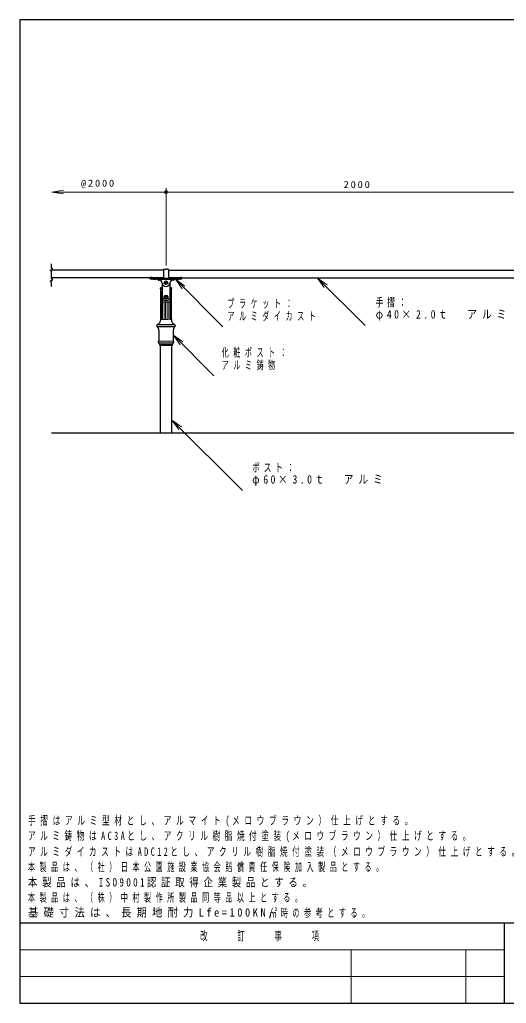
# Model space of a CAD drawing. Units: millimetres on the paper, scale 1:20. Extents: x -365 to 0, y 0 to 257.
# Drawn here: x -365 to -238, y 0 to 257 of the extents above; entities that cross this region are included whole.
import ezdxf
from ezdxf.enums import TextEntityAlignment as Align

# ---------------------------------------------------------------- set-up
doc = ezdxf.new("R2010")
doc.units = ezdxf.units.MM
doc.layers.add('1_20', color=3, linetype='Continuous', lineweight=25)
doc.layers.add('NAKAMURA図枠', color=7, linetype='Continuous', lineweight=13)
doc.layers.add('CLASS1', color=7, linetype='Continuous')
doc.styles.add('ＭＳ ゴシック', font='')
doc.styles.get('ＭＳ ゴシック').set_extended_font_data('MS Gothic')

# ---------------------------------------------------------------- blocks, each defined once
blk = doc.blocks.new('filled_dot')
at = {"color": 0, "linetype": 'Continuous', "lineweight": -2, "const_width": 1.25}
blk.add_lwpolyline([(-0.625, 0, 1), (0.625, 0, 1)], format="xyb", close=True, dxfattribs=at)
blk = doc.blocks.new('open_arrow')
at = {"color": 0, "linetype": 'Continuous', "lineweight": -2}
blk.add_lwpolyline([(7.5, 1.25), (0, 0), (7.5, -1.25)], dxfattribs=at)

msp = doc.modelspace()

# ---------------------------------------------------------------- linework, layer by layer
at = {"layer": '1_20', "color": 7, "lineweight": 13}
for p, q in [((-356.593, 211.964), (-326.796, 211.964)), ((-326.796, 192.787), (-326.796, 212.964)), ((-326.796, 211.964), (-226.796, 211.964)), ((-324.359, 189.172), (-311.977, 176.79)), ((-287.252, 189.497), (-274.83, 177.075)), ((-327.796, 186.975), (-328.192, 186.975)), ((-327.796, 186.925), (-328.192, 186.925)), ((-328.003, 178.675), (-328.003, 185.975)), ((-327.855, 185.975), (-328.003, 185.975)), ((-325.401, 186.975), (-325.796, 186.975)), ((-325.401, 186.925), (-325.796, 186.925)), ((-325.738, 185.975), (-325.738, 178.675)), ((-325.738, 185.975), (-325.59, 185.975)), ((-327.796, 184.004), (-327.371, 184.004)), ((-327.679, 183.275), (-327.679, 178.675)), ((-327.371, 184.62), (-327.077, 184.91)), ((-327.371, 184.62), (-327.371, 183.617)), ((-327.371, 183.617), (-326.221, 183.617)), ((-327.302, 178.675), (-327.302, 183.275)), ((-326.896, 183.275), (-326.896, 178.675)), ((-326.221, 184.62), (-326.516, 184.91)), ((-326.486, 178.675), (-326.486, 183.275)), ((-326.221, 184.62), (-326.221, 183.617)), ((-326.221, 184.004), (-325.796, 184.004)), ((-326.092, 178.675), (-326.092, 183.275)), ((-329.046, 177.375), (-324.546, 177.375)), ((-328.003, 178.675), (-328.003, 178.844)), ((-328.003, 178.675), (-327.855, 178.675)), ((-327.679, 178.675), (-327.501, 178.675)), ((-327.302, 178.675), (-327.107, 178.675)), ((-326.896, 178.675), (-326.696, 178.675)), ((-326.486, 178.675), (-326.291, 178.675)), ((-326.092, 178.675), (-325.914, 178.675)), ((-325.59, 178.675), (-325.738, 178.675)), ((-324.546, 177.275), (-329.046, 177.275)), ((-324.546, 176.875), (-329.046, 176.875)), ((-324.546, 176.725), (-329.046, 176.725)), ((-324.921, 172.975), (-328.671, 172.975)), ((-324.921, 172.575), (-328.671, 172.575)), ((-328.671, 172.475), (-324.921, 172.475)), ((-324.871, 174.556), (-314.287, 163.972)), ((-328.446, 172.175), (-325.146, 172.175)), ((-325.246, 152.367), (-306.828, 133.949))]:
    msp.add_line(p, q, dxfattribs=at)
at = {"layer": '1_20'}
for p, q in [((-327.421, 191.525), (-356.716, 191.525)), ((-327.421, 191.687), (-327.421, 189.51)), ((-327.171, 191.777), (-326.796, 191.787)), ((-326.421, 191.777), (-326.796, 191.787)), ((-326.171, 191.687), (-326.171, 189.51)), ((-326.171, 191.525), (-227.421, 191.525)), ((-331.02, 189.525), (-356.716, 189.525)), ((-331.046, 189.412), (-331.046, 189.504)), ((-330.557, 189.628), (-327.454, 189.628)), ((-330.546, 189.441), (-326.796, 189.441)), ((-330.546, 189.2), (-330.465, 189.2)), ((-330.128, 189.2), (-329.465, 189.2)), ((-329.128, 189.2), (-324.465, 189.2)), ((-328.921, 189.137), (-328.872, 189.012)), ((-328.779, 188.95), (-328.661, 188.95)), ((-327.796, 188.104), (-327.796, 183.375)), ((-327.429, 189.603), (-327.429, 189.517)), ((-327.421, 189.51), (-327.406, 189.51)), ((-327.171, 189.444), (-326.421, 189.444)), ((-326.796, 188.419), (-326.921, 188.347)), ((-326.921, 188.202), (-326.921, 188.347)), ((-326.796, 188.13), (-326.921, 188.202)), ((-326.796, 189.441), (-323.046, 189.441)), ((-326.671, 188.347), (-326.796, 188.419)), ((-326.671, 188.202), (-326.796, 188.13)), ((-326.671, 188.202), (-326.671, 188.347)), ((-326.187, 189.51), (-326.171, 189.51)), ((-326.164, 189.603), (-326.164, 189.517)), ((-326.139, 189.628), (-323.046, 189.628)), ((-325.796, 188.104), (-325.796, 183.375)), ((-324.814, 188.95), (-324.932, 188.95)), ((-324.672, 189.137), (-324.721, 189.012)), ((-324.128, 189.2), (-323.465, 189.2)), ((-323.128, 189.2), (-323.046, 189.2)), ((-322.573, 189.525), (-231.02, 189.525)), ((-322.546, 189.412), (-322.546, 189.504)), ((-328.192, 186.975), (-328.192, 186.925)), ((-328.192, 178.675), (-328.192, 186.625)), ((-327.796, 186.625), (-328.192, 186.625)), ((-325.401, 186.625), (-325.796, 186.625)), ((-325.401, 186.975), (-325.401, 186.925)), ((-325.401, 178.675), (-325.401, 186.625)), ((-327.696, 183.275), (-325.896, 183.275)), ((-326.984, 184.7), (-327.172, 184.375)), ((-327.172, 184.375), (-326.984, 184.05)), ((-326.609, 184.7), (-326.984, 184.7)), ((-326.984, 184.05), (-326.609, 184.05)), ((-326.421, 184.375), (-326.609, 184.7)), ((-326.609, 184.05), (-326.421, 184.375)), ((-329.046, 177.275), (-329.046, 177.375)), ((-324.546, 177.275), (-324.546, 177.375)), ((-329.046, 176.725), (-329.046, 176.875)), ((-328.671, 175.802), (-328.671, 172.975)), ((-324.921, 175.802), (-324.921, 172.975)), ((-324.546, 176.725), (-324.546, 176.875)), ((-328.671, 172.475), (-328.671, 172.575)), ((-324.921, 172.475), (-324.921, 172.575)), ((-328.446, 171.975), (-325.146, 171.975)), ((-328.296, 171.975), (-328.296, 149.025)), ((-325.296, 149.025), (-325.296, 171.975)), ((-356.716, 149.025), (-124.296, 149.025))]:
    msp.add_line(p, q, dxfattribs=at)
msp.add_lwpolyline([(-356.716, 187.326), (-356.716, 188.464), (-357.062, 188.664), (-356.369, 189.064), (-356.716, 189.264), (-356.716, 191.264), (-357.062, 191.464), (-356.369, 191.864), (-356.716, 192.064), (-356.716, 193.203)], dxfattribs=at)
for centre, radius in [((-326.796, 188.275), 0.45), ((-326.796, 184.375), 0.312)]:
    msp.add_circle(centre, radius, dxfattribs=at)
at = {"layer": '1_20', "color": 7, "lineweight": 13}
msp.add_circle((-326.796, 184.375), 0.425, dxfattribs=at)
at = {"layer": '1_20'}
for centre, radius, start, end in [((-327.063, 191.086), 0.7, 98.89234, 120.77855), ((-326.53, 191.086), 0.7, 59.22145, 81.10766), ((-330.533, 188.504), 1.124, 90.67803, 117.17591), ((-330.481, 184.074), 5.368, 90.69431, 96.04239), ((-330.544, 189.9), 0.7, 224.14072, 269.8083), ((-330.296, 187.683), 1.526, 83.66623, 96.33377), ((-329.296, 187.683), 1.526, 83.66623, 96.33377), ((-329.014, 189.1), 0.1, 21.80141, 90), ((-328.779, 189.05), 0.1, 201.80141, 270), ((-328.661, 188.075), 0.875, 6.1232, 90), ((-326.796, 188.075), 1, 174.26083, 180), ((-326.796, 188.275), 1, 186.1232, 270), ((-327.454, 189.603), 0.025, 0, 90), ((-327.421, 189.517), 0.0075, 180, 270), ((-327.158, 189.944), 0.5, 238.15077, 268.41352), ((-326.796, 188.275), 1, 270, 353.8768), ((-326.435, 189.944), 0.5, 271.58648, 301.84923), ((-326.171, 189.517), 0.0075, 270, 0), ((-326.139, 189.603), 0.025, 90, 180), ((-324.932, 188.075), 0.875, 90, 173.8768), ((-326.796, 188.075), 1, 0, 5.73917), ((-324.814, 189.05), 0.1, 270, 338.19859), ((-324.579, 189.1), 0.1, 90, 158.19859), ((-324.296, 187.683), 1.526, 83.66623, 96.33377), ((-323.296, 187.683), 1.526, 83.66623, 96.33377), ((-323.06, 188.504), 1.124, 62.82409, 89.32197), ((-323.049, 189.9), 0.7, 270.1917, 315.85928), ((-323.111, 184.074), 5.368, 83.95761, 89.30569), ((-328.192, 186.775), 0.15, 90, 270), ((-326.796, 180.557), 6.568, 98.75788, 102.26889), ((-326.796, 180.557), 6.568, 77.73111, 81.24212), ((-325.401, 186.775), 0.15, 270, 90), ((-327.696, 183.375), 0.1, 180, 270), ((-325.896, 183.375), 0.1, 270, 0), ((-329.592, 178.664), 1.4, 292.93686, 0.43755), ((-324.001, 178.664), 1.4, 179.56245, 247.06314), ((-329.046, 177.075), 0.2, 90, 270), ((-330.071, 175.771), 1.4, 1.29396, 42.95511), ((-323.522, 175.771), 1.4, 137.04489, 178.70604), ((-324.546, 177.075), 0.2, 270, 90), ((-328.671, 172.775), 0.2, 90, 270), ((-328.795, 172.147), 0.35, 4.47753, 69.26226), ((-324.797, 172.147), 0.35, 110.73774, 175.52247), ((-324.921, 172.775), 0.2, 270, 90), ((-328.446, 172.075), 0.1, 90, 270), ((-325.146, 172.075), 0.1, 270, 90)]:
    msp.add_arc(centre, radius, start, end, dxfattribs=at)
at = {"layer": '1_20', "color": 7, "lineweight": 13}
msp.add_arc((-326.796, 184.625), 0.4, 45.46168, 134.53832, dxfattribs=at)
at = {"layer": 'NAKAMURA図枠', "color": 20, "lineweight": 25}
for p, q in [((-365, 257), (-365, 0)), ((0, 257), (-365, 257)), ((-365, 21), (0, 21)), ((-365, 0), (0, 0))]:
    msp.add_line(p, q, dxfattribs=at)
at = {"layer": 'NAKAMURA図枠', "color": 3, "lineweight": 25}
msp.add_line((-238.5, 21), (-238.5, 0), dxfattribs=at)
at = {"layer": 'NAKAMURA図枠'}
for p, q in [((-365, 14), (-238.5, 14)), ((-278.5, 14), (-278.5, 0)), ((-248.5, 14), (-248.5, 0)), ((-365, 7), (-238.5, 7))]:
    msp.add_line(p, q, dxfattribs=at)

# ---------------------------------------------------------------- block references
at = {"layer": '1_20', "color": 7, "lineweight": 13, "xscale": 0.4, "yscale": 0.4}
for name, p in [('open_arrow', (-356.593, 211.964)), ('filled_dot', (-326.796, 211.964))]:
    msp.add_blockref(name, p, dxfattribs=at)
for name, p, rotation in [('filled_dot', (-326.796, 211.964), 180), ('open_arrow', (-324.359, 189.172), 315), ('open_arrow', (-287.252, 189.497), 315), ('open_arrow', (-324.871, 174.556), 315), ('open_arrow', (-325.246, 152.367), 315)]:
    msp.add_blockref(name, p, dxfattribs=dict(at, rotation=rotation))

# ---------------------------------------------------------------- texts
at = {"layer": '1_20', "color": 7, "style": 'ＭＳ ゴシック'}
for s, insert, char_height, attachment_point in [('\\T1.33;\\W1.1;@2000', (-344.441, 212.964), 1.833, 8), ('\\T1.33;\\W1.1;2000', (-276.796, 212.964), 1.833, 8), ('\\T1.64;\\W0.6;ブラケット：', (-310.763, 182.74), 2.199, 4), ('\\T1.5;\\W0.65;手摺：', (-272.068, 183.025), 2.199, 4), ('\\T1.64;\\W0.6;アルミダイカスト', (-310.763, 179.44), 2.199, 4), ('\\T1.5;\\W0.85;φ40×2.0ｔ\u3000アルミ', (-272.068, 179.725), 2.199, 4), ('\\T1.64;\\W0.6;化粧ポスト：', (-312.268, 169.922), 2.199, 4), ('\\T1.64;\\W0.6;アルミ鋳物\u3000', (-312.268, 166.622), 2.199, 4), ('\\T1.5;\\W0.65;ポスト：', (-304.314, 139.899), 2.199, 4), ('\\T1.5;\\W0.85;φ60×3.0ｔ\u3000アルミ', (-304.314, 136.599), 2.199, 4)]:
    msp.add_mtext(s, dxfattribs=dict(at, insert=insert, char_height=char_height, attachment_point=attachment_point))
at = {"layer": 'CLASS1', "style": 'ＭＳ ゴシック', "width": 0.65}
msp.add_text('㎡', height=2.199, dxfattribs=at).set_placement((-299.837, 23.486), align=Align.MIDDLE_LEFT)
at = {"layer": 'CLASS1', "char_height": 2.199, "attachment_point": 4, "style": 'ＭＳ ゴシック'}
for s, insert in [('\\T1.61;\\W0.65;手摺はアルミ型材とし、アルマイト(メロウブラウン）仕上げとする。', (-362.837, 47.486)), ('\\T1.59;\\W0.65;アルミ鋳物はAC3Aとし、アクリル樹脂焼付塗装(メロウブラウン）仕上げとする。', (-362.837, 43.486)), ('\\T1.59;\\W0.65;アルミダイカストはADC12とし、アクリル樹脂焼付塗装（メロウブラウン）仕上げとする。', (-362.837, 39.486)), ('\\T1.64;\\W0.6;本製品は、（社）日本公園施設業協会賠償責任保険加入製品とする。', (-362.837, 35.486)), ('\\T1.5;\\W0.8;本製品は、ISO9001認証取得企業製品とする。', (-362.837, 31.486)), ('\\T1.64;\\W0.6;本製品は、（株）中村製作所製品同等品以上とする。', (-362.837, 27.486)), ('\\T1.5;\\W0.9;基礎寸法は、長期地耐力Lfe=100KN/', (-362.837, 23.486)), ('\\T1.64;\\W0.6;時の参考とする。', (-296.837, 23.486))]:
    msp.add_mtext(s, dxfattribs=dict(at, insert=insert))
at = {"layer": 'NAKAMURA図枠', "insert": (-301.75, 17.5), "char_height": 2.346, "attachment_point": 5, "style": 'ＭＳ ゴシック'}
msp.add_mtext('\\T1.64;\\W0.6;改\u3000\u3000訂\u3000\u3000事\u3000\u3000項', dxfattribs=at)

doc.saveas('drawing.dxf')
